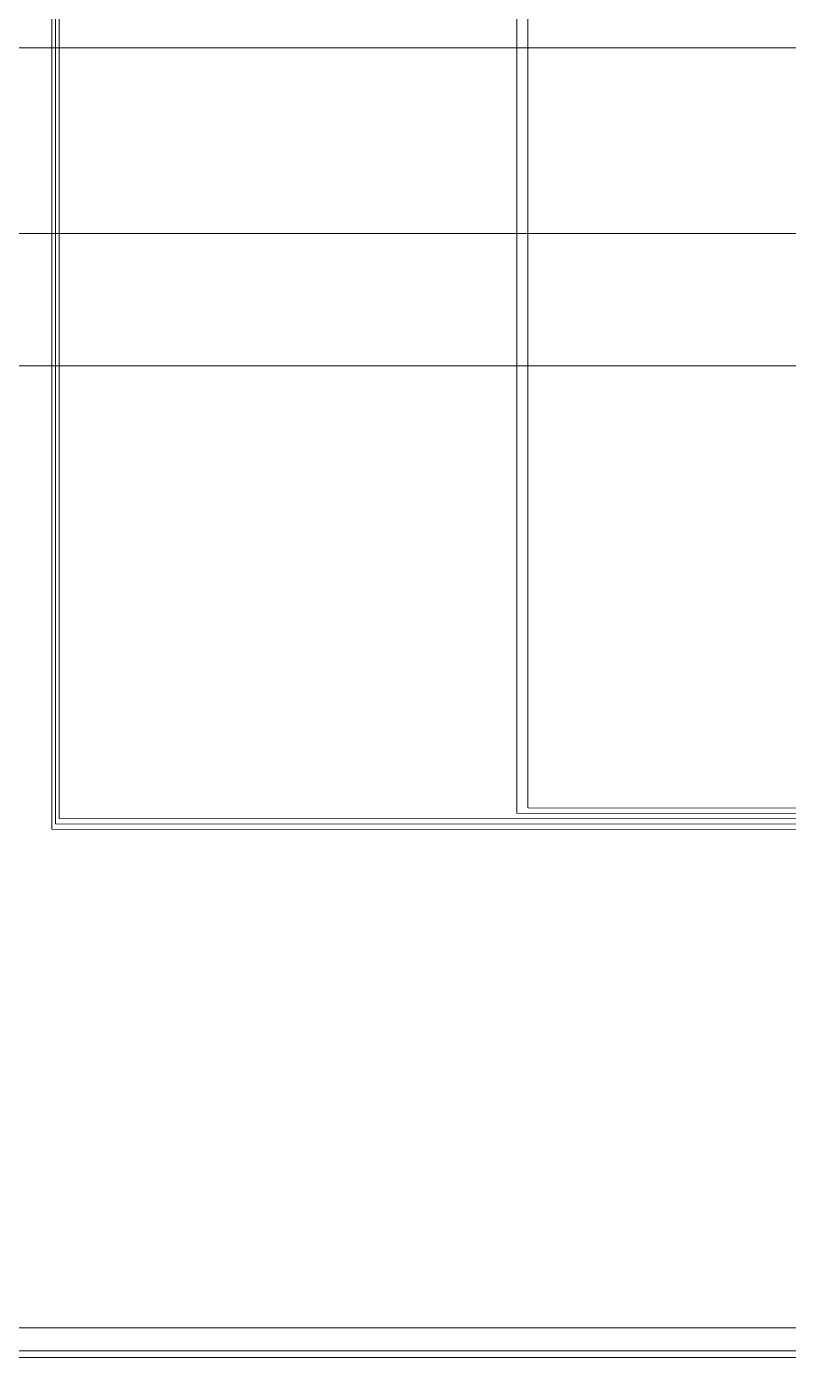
# Model space of a CAD drawing. Header units: inches. Extents: x 4541 to 19811, y -21622 to -6339.
# Drawn here: x 17337 to 18520, y -9619 to -7552 of the extents above; entities that cross this region are included whole.
import ezdxf

# ---------------------------------------------------------------- set-up
doc = ezdxf.new("R2010")
doc.units = ezdxf.units.IN
doc.header["$MEASUREMENT"] = 0
doc.layers.get('0').update_dxf_attribs({"lineweight": 0})

msp = doc.modelspace()

# ---------------------------------------------------------------- linework, layer by layer
at = {"ltscale": 5}
for points in [[(17376.5, -7236.5), (17376.5, -7314.1), (17376.5, -8798.5), (19441.3, -8799.1)], [(17382.1, -7236.5), (17382.1, -7314.1), (17382.1, -8790.2), (19441.3, -8790.7)], [(18115.8, -7255.7), (18115.8, -8765.4), (19441.4, -8765.7)]]:
    msp.add_lwpolyline(points, dxfattribs=at)
at = {"color": 1, "ltscale": 5}
msp.add_lwpolyline([(17387.7, -7236.5), (17387.7, -7314.1), (17387.7, -8781.8), (19441.4, -8782.4)], dxfattribs=at)
msp.add_lwpolyline([(19441.4, -8774.1), (18098.6, -8773.7), (18098.6, -7255.7)])
at = {"color": 5}
for points in [[(16210.3, -7873.1), (19115.9, -7873.1), (19115.9, -7584.6), (16210.3, -7584.6)], [(16211.6, -8079), (19349.8, -8079), (19349.8, -9573), (16211.6, -9573)]]:
    msp.add_lwpolyline(points, close=True, dxfattribs=at)
at = {"color": 1}
msp.add_lwpolyline([(15898.2, -9317.2), (15898.2, -9619.2), (19810.6, -9619.2), (19810.6, -7849), (19442.3, -7849), (19442.3, -8056.1), (19571.2, -8056.1), (19571.2, -8084.9), (19593.7, -8084.9)], dxfattribs=at)
at = {"color": 3}
msp.add_lwpolyline([(15911.9, -9323.9), (15911.9, -9609), (19792.6, -9609), (19792.6, -7873.3), (19453.9, -7873.3), (19453.9, -8234.7), (19547.8, -8234.7), (19547.8, -8194.9), (19577.8, -8194.9)], dxfattribs=at)

doc.saveas('drawing.dxf')
